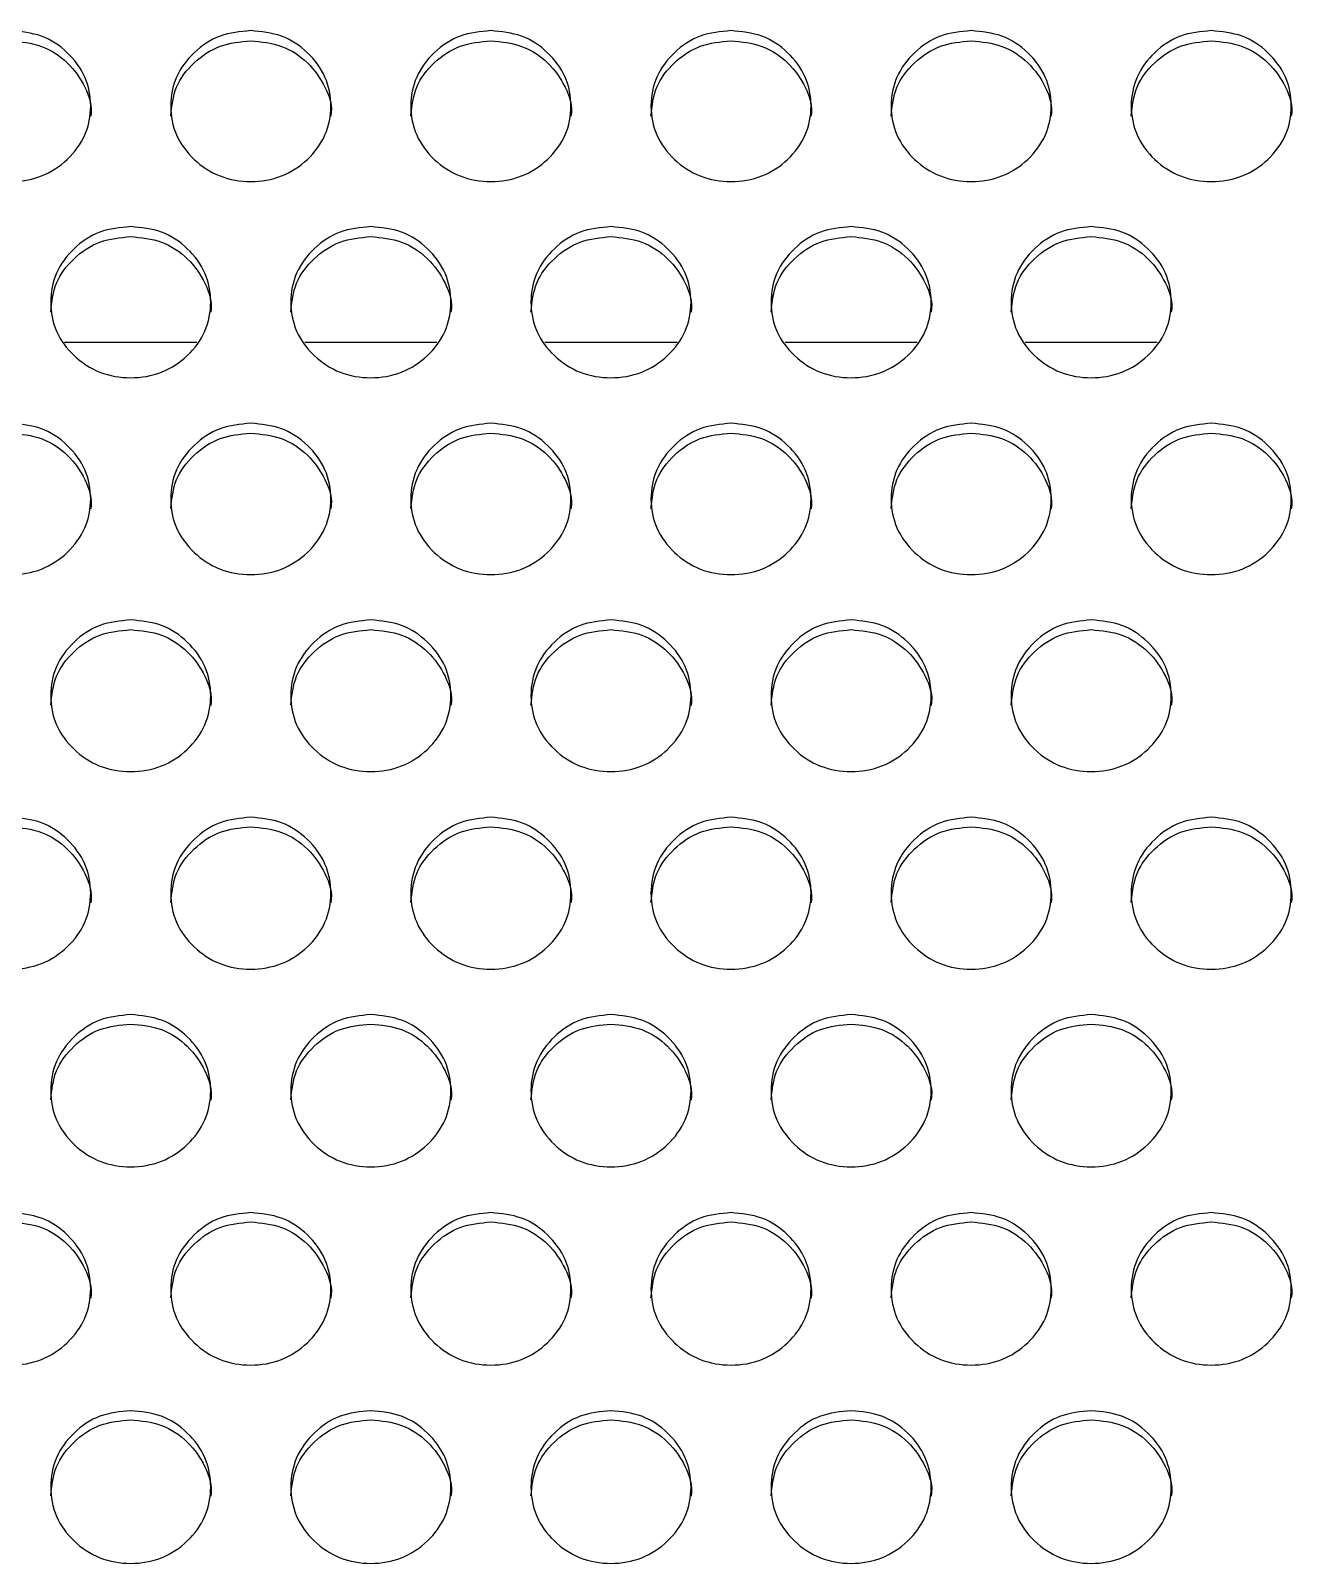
# Model space of a CAD drawing. Header units: millimetres. Extents: x 0.6 to 29.2, y 0.5 to 20.5.
# Drawn here: x 22.315 to 22.735, y 11.54 to 12.05 of the extents above; entities that cross this region are included whole.
import ezdxf

# ---------------------------------------------------------------- set-up
doc = ezdxf.new("R2010")
doc.units = ezdxf.units.MM

msp = doc.modelspace()

# ---------------------------------------------------------------- linework, layer by layer
for p, q in [((22.37003, 11.94654), (22.326, 11.94654)), ((22.45003, 11.94654), (22.406, 11.94654)), ((22.53003, 11.94654), (22.486, 11.94654)), ((22.61003, 11.94654), (22.566, 11.94654)), ((22.69003, 11.94654), (22.646, 11.94654))]:
    msp.add_line(p, q)
for points, knots in [([(22.30802, 12.05041), (22.31153, 12.05007), (22.31855, 12.04939), (22.32731, 12.04343), (22.33344, 12.03523), (22.3353, 12.0253), (22.33344, 12.01537), (22.32731, 12.00711), (22.31855, 12.00133), (22.30802, 11.99957), (22.29748, 12.00133), (22.28872, 12.00711), (22.28259, 12.01538), (22.28073, 12.02529), (22.28259, 12.03523), (22.28872, 12.04343), (22.29748, 12.04941), (22.30451, 12.05008), (22.30802, 12.05041)], [0, 0, 0, 0, 0.0625293, 0.1249903, 0.1874377, 0.2499965, 0.3124484, 0.3750028, 0.4374559, 0.5000092, 0.5624511, 0.6250155, 0.6874604, 0.7500199, 0.8124702, 0.875027, 0.9375641, 1, 1, 1, 1]), ([(22.30802, 12.04703), (22.31152, 12.04669), (22.31853, 12.04601), (22.3274, 12.04004), (22.33313, 12.0319), (22.33536, 12.02515), (22.33468, 12.02192), (22.33468, 12.02192)], [0, 0, 0, 0, 0.250097, 0.49987, 0.749516, 0.999558, 1, 1, 1, 1]), ([(22.38802, 12.05041), (22.39153, 12.05007), (22.39855, 12.04939), (22.40731, 12.04343), (22.41344, 12.03523), (22.4153, 12.0253), (22.41344, 12.01537), (22.40731, 12.00711), (22.39855, 12.00133), (22.38802, 11.99957), (22.37748, 12.00133), (22.36872, 12.00711), (22.36259, 12.01538), (22.36073, 12.02529), (22.36259, 12.03523), (22.36872, 12.04343), (22.37748, 12.04941), (22.38451, 12.05008), (22.38802, 12.05041)], [0, 0, 0, 0, 0.062527, 0.124988, 0.187435, 0.249995, 0.312447, 0.375002, 0.437453, 0.500007, 0.562451, 0.625015, 0.687459, 0.750019, 0.81247, 0.875027, 0.937562, 1, 1, 1, 1]), ([(22.36135, 12.02196), (22.36171, 12.02526), (22.36243, 12.03187), (22.36877, 12.04006), (22.37747, 12.04603), (22.3845, 12.0467), (22.38802, 12.04703)], [0, 0, 0, 0, 0.249419, 0.499738, 0.750036, 1, 1, 1, 1]), ([(22.38802, 12.04703), (22.39152, 12.04669), (22.39853, 12.04601), (22.4074, 12.04004), (22.41313, 12.0319), (22.41536, 12.02515), (22.41468, 12.02192), (22.41468, 12.02192)], [0, 0, 0, 0, 0.250089, 0.499864, 0.749512, 0.999558, 1, 1, 1, 1]), ([(22.46802, 12.05041), (22.47153, 12.05007), (22.47855, 12.04939), (22.48731, 12.04343), (22.49344, 12.03523), (22.4953, 12.0253), (22.49344, 12.01537), (22.48731, 12.00711), (22.47855, 12.00133), (22.46802, 11.99957), (22.45748, 12.00133), (22.44872, 12.00711), (22.44259, 12.01538), (22.44073, 12.02529), (22.44259, 12.03523), (22.44872, 12.04343), (22.45748, 12.04941), (22.46451, 12.05008), (22.46802, 12.05041)], [0, 0, 0, 0, 0.062529, 0.12499, 0.187438, 0.249997, 0.312448, 0.375004, 0.437457, 0.500008, 0.562452, 0.625017, 0.68746, 0.75002, 0.812471, 0.875029, 0.937564, 1, 1, 1, 1]), ([(22.44135, 12.02196), (22.44171, 12.02526), (22.44243, 12.03187), (22.44877, 12.04006), (22.45747, 12.04603), (22.4645, 12.0467), (22.46802, 12.04703)], [0, 0, 0, 0, 0.2494187, 0.4997441, 0.7500438, 1, 1, 1, 1]), ([(22.46802, 12.04703), (22.47152, 12.04669), (22.47853, 12.04601), (22.4874, 12.04004), (22.49313, 12.0319), (22.49536, 12.02515), (22.49468, 12.02192), (22.49468, 12.02192)], [0, 0, 0, 0, 0.250097, 0.49987, 0.749516, 0.999558, 1, 1, 1, 1]), ([(22.54802, 12.05041), (22.55153, 12.05007), (22.55855, 12.04939), (22.56731, 12.04343), (22.57344, 12.03523), (22.5753, 12.0253), (22.57344, 12.01537), (22.56731, 12.00711), (22.55855, 12.00133), (22.54802, 11.99957), (22.53748, 12.00133), (22.52872, 12.00711), (22.52259, 12.01538), (22.52073, 12.02529), (22.52259, 12.03523), (22.52872, 12.04343), (22.53748, 12.04941), (22.54451, 12.05008), (22.54802, 12.05041)], [0, 0, 0, 0, 0.062527, 0.12499, 0.187436, 0.249995, 0.312447, 0.375003, 0.437454, 0.500008, 0.562452, 0.625014, 0.687459, 0.750019, 0.81247, 0.875027, 0.937564, 1, 1, 1, 1]), ([(22.52135, 12.02196), (22.52171, 12.02526), (22.52243, 12.03187), (22.52877, 12.04006), (22.53747, 12.04603), (22.5445, 12.0467), (22.54802, 12.04703)], [0, 0, 0, 0, 0.2494181, 0.4997375, 0.7500444, 1, 1, 1, 1]), ([(22.54802, 12.04703), (22.55152, 12.04669), (22.55853, 12.04601), (22.5674, 12.04004), (22.57313, 12.0319), (22.57536, 12.02515), (22.57468, 12.02192), (22.57468, 12.02192)], [0, 0, 0, 0, 0.250088, 0.499871, 0.749513, 0.999558, 1, 1, 1, 1]), ([(22.62802, 12.05041), (22.63153, 12.05007), (22.63855, 12.04939), (22.64731, 12.04343), (22.65344, 12.03523), (22.6553, 12.0253), (22.65344, 12.01537), (22.64731, 12.00711), (22.63855, 12.00133), (22.62802, 11.99957), (22.61748, 12.00133), (22.60872, 12.00711), (22.60259, 12.01538), (22.60073, 12.02529), (22.60259, 12.03523), (22.60872, 12.04343), (22.61748, 12.04941), (22.62451, 12.05008), (22.62802, 12.05041)], [0, 0, 0, 0, 0.062527, 0.124988, 0.187436, 0.249995, 0.312446, 0.375002, 0.437455, 0.500006, 0.562451, 0.625015, 0.687459, 0.750019, 0.81247, 0.875026, 0.937562, 1, 1, 1, 1]), ([(22.60135, 12.02196), (22.60171, 12.02526), (22.60243, 12.03187), (22.60877, 12.04006), (22.61747, 12.04603), (22.6245, 12.0467), (22.62802, 12.04703)], [0, 0, 0, 0, 0.249419, 0.499738, 0.750036, 1, 1, 1, 1]), ([(22.62802, 12.04703), (22.63152, 12.04669), (22.63853, 12.04601), (22.64739, 12.04005), (22.65316, 12.0319), (22.65528, 12.02516), (22.65468, 12.02192), (22.65468, 12.02192)], [0, 0, 0, 0, 0.25009, 0.499866, 0.749515, 0.999559, 1, 1, 1, 1]), ([(22.70802, 12.05041), (22.71153, 12.05007), (22.71855, 12.04939), (22.72731, 12.04343), (22.73344, 12.03523), (22.7353, 12.0253), (22.73344, 12.01537), (22.72731, 12.00711), (22.71855, 12.00133), (22.70802, 11.99957), (22.69748, 12.00133), (22.68872, 12.00711), (22.68259, 12.01538), (22.68073, 12.02529), (22.68259, 12.03523), (22.68872, 12.04343), (22.69748, 12.04941), (22.70451, 12.05008), (22.70802, 12.05041)], [0, 0, 0, 0, 0.0625293, 0.1249903, 0.1874377, 0.2499965, 0.3124484, 0.3750028, 0.4374559, 0.5000092, 0.5624511, 0.6250155, 0.6874604, 0.7500199, 0.8124702, 0.875027, 0.9375641, 1, 1, 1, 1]), ([(22.68135, 12.02196), (22.68171, 12.02526), (22.68243, 12.03187), (22.68877, 12.04006), (22.69747, 12.04603), (22.7045, 12.0467), (22.70802, 12.04703)], [0, 0, 0, 0, 0.2494181, 0.4997375, 0.7500444, 1, 1, 1, 1]), ([(22.70802, 12.04703), (22.71152, 12.04669), (22.71853, 12.04601), (22.7274, 12.04004), (22.73313, 12.0319), (22.73536, 12.02515), (22.73468, 12.02192), (22.73468, 12.02192)], [0, 0, 0, 0, 0.250097, 0.49987, 0.749516, 0.999558, 1, 1, 1, 1]), ([(22.34802, 11.98512), (22.35153, 11.98478), (22.35855, 11.98409), (22.36731, 11.97812), (22.37344, 11.96991), (22.3753, 11.95996), (22.37344, 11.95002), (22.36731, 11.94174), (22.35855, 11.93595), (22.34802, 11.93419), (22.33748, 11.93595), (22.32872, 11.94174), (22.32259, 11.95002), (22.32073, 11.95995), (22.32259, 11.96991), (22.32872, 11.97812), (22.33748, 11.98411), (22.34451, 11.98478), (22.34802, 11.98512)], [0, 0, 0, 0, 0.062529, 0.124991, 0.187438, 0.249997, 0.312449, 0.375005, 0.437458, 0.500009, 0.562453, 0.625018, 0.687462, 0.750021, 0.812472, 0.875029, 0.937564, 1, 1, 1, 1]), ([(22.32135, 11.95667), (22.32171, 11.95997), (22.32243, 11.96659), (22.32877, 11.9748), (22.33747, 11.98078), (22.3445, 11.98145), (22.34802, 11.98179)], [0, 0, 0, 0, 0.249424, 0.499744, 0.750043, 1, 1, 1, 1]), ([(22.34802, 11.98179), (22.35152, 11.98145), (22.35853, 11.98077), (22.36739, 11.97479), (22.37317, 11.96662), (22.37528, 11.95987), (22.37468, 11.95663), (22.37468, 11.95662)], [0, 0, 0, 0, 0.250097, 0.499872, 0.749516, 0.999555, 1, 1, 1, 1]), ([(22.42802, 11.98512), (22.43153, 11.98478), (22.43855, 11.98409), (22.44731, 11.97812), (22.45344, 11.96991), (22.4553, 11.95996), (22.45344, 11.95002), (22.44731, 11.94174), (22.43855, 11.93595), (22.42802, 11.93419), (22.41748, 11.93595), (22.40872, 11.94174), (22.40259, 11.95002), (22.40073, 11.95995), (22.40259, 11.96991), (22.40872, 11.97812), (22.41748, 11.98411), (22.42451, 11.98478), (22.42802, 11.98512)], [0, 0, 0, 0, 0.062529, 0.124991, 0.187437, 0.249996, 0.312448, 0.375003, 0.437456, 0.500009, 0.562453, 0.625015, 0.68746, 0.75002, 0.81247, 0.875027, 0.937564, 1, 1, 1, 1]), ([(22.40135, 11.95667), (22.40171, 11.95997), (22.40243, 11.96659), (22.40877, 11.9748), (22.41747, 11.98078), (22.4245, 11.98145), (22.42802, 11.98179)], [0, 0, 0, 0, 0.2494211, 0.4997393, 0.7500446, 1, 1, 1, 1]), ([(22.42802, 11.98179), (22.43152, 11.98145), (22.43853, 11.98077), (22.44739, 11.97479), (22.45313, 11.96663), (22.45535, 11.95986), (22.45468, 11.95663), (22.45468, 11.95662)], [0, 0, 0, 0, 0.250096, 0.499871, 0.749514, 0.999553, 1, 1, 1, 1]), ([(22.50802, 11.98512), (22.51153, 11.98478), (22.51855, 11.98409), (22.52731, 11.97812), (22.53344, 11.96991), (22.5353, 11.95996), (22.53344, 11.95002), (22.52731, 11.94174), (22.51855, 11.93595), (22.50802, 11.93419), (22.49748, 11.93595), (22.48872, 11.94174), (22.48259, 11.95002), (22.48073, 11.95995), (22.48259, 11.96991), (22.48872, 11.97812), (22.49748, 11.98411), (22.50451, 11.98478), (22.50802, 11.98512)], [0, 0, 0, 0, 0.062527, 0.124989, 0.187435, 0.249995, 0.312447, 0.375002, 0.437456, 0.500007, 0.562451, 0.625015, 0.687459, 0.750019, 0.812469, 0.875026, 0.937561, 1, 1, 1, 1]), ([(22.48135, 11.95667), (22.48171, 11.95997), (22.48243, 11.96659), (22.48877, 11.9748), (22.49747, 11.98078), (22.5045, 11.98145), (22.50802, 11.98179)], [0, 0, 0, 0, 0.249422, 0.499739, 0.750036, 1, 1, 1, 1]), ([(22.50802, 11.98179), (22.51152, 11.98145), (22.51853, 11.98077), (22.52739, 11.97479), (22.53316, 11.96662), (22.53528, 11.95987), (22.53468, 11.95663), (22.53468, 11.95662)], [0, 0, 0, 0, 0.25009, 0.499867, 0.749513, 0.999555, 1, 1, 1, 1]), ([(22.58802, 11.98512), (22.59153, 11.98478), (22.59855, 11.98409), (22.60731, 11.97812), (22.61344, 11.96991), (22.6153, 11.95996), (22.61344, 11.95002), (22.60731, 11.94174), (22.59855, 11.93595), (22.58802, 11.93419), (22.57748, 11.93595), (22.56872, 11.94174), (22.56259, 11.95002), (22.56073, 11.95995), (22.56259, 11.96991), (22.56872, 11.97812), (22.57748, 11.98411), (22.58451, 11.98478), (22.58802, 11.98512)], [0, 0, 0, 0, 0.062529, 0.124991, 0.187438, 0.249997, 0.312449, 0.375003, 0.437457, 0.500007, 0.562452, 0.625016, 0.687461, 0.75002, 0.81247, 0.875027, 0.937564, 1, 1, 1, 1]), ([(22.56135, 11.95667), (22.56171, 11.95997), (22.56243, 11.96659), (22.56877, 11.9748), (22.57747, 11.98078), (22.5845, 11.98145), (22.58802, 11.98179)], [0, 0, 0, 0, 0.2494211, 0.4997393, 0.7500446, 1, 1, 1, 1]), ([(22.58802, 11.98179), (22.59152, 11.98145), (22.59853, 11.98077), (22.60739, 11.97479), (22.61313, 11.96663), (22.61535, 11.95986), (22.61468, 11.95663), (22.61468, 11.95662)], [0, 0, 0, 0, 0.250096, 0.499871, 0.749514, 0.999553, 1, 1, 1, 1]), ([(22.66802, 11.98512), (22.67153, 11.98478), (22.67855, 11.98409), (22.68731, 11.97812), (22.69344, 11.96991), (22.6953, 11.95996), (22.69344, 11.95002), (22.68731, 11.94174), (22.67855, 11.93595), (22.66802, 11.93419), (22.65748, 11.93595), (22.64872, 11.94174), (22.64259, 11.95002), (22.64073, 11.95995), (22.64259, 11.96991), (22.64872, 11.97812), (22.65748, 11.98411), (22.66451, 11.98478), (22.66802, 11.98512)], [0, 0, 0, 0, 0.062527, 0.124988, 0.187435, 0.249995, 0.312447, 0.375003, 0.437454, 0.500007, 0.562452, 0.625016, 0.68746, 0.750019, 0.812469, 0.875027, 0.937562, 1, 1, 1, 1]), ([(22.64135, 11.95667), (22.64171, 11.95997), (22.64243, 11.96659), (22.64877, 11.9748), (22.65747, 11.98078), (22.6645, 11.98145), (22.66802, 11.98179)], [0, 0, 0, 0, 0.249422, 0.499739, 0.750036, 1, 1, 1, 1]), ([(22.66802, 11.98179), (22.67152, 11.98145), (22.67853, 11.98077), (22.68739, 11.97479), (22.69313, 11.96663), (22.69535, 11.95986), (22.69468, 11.95663), (22.69468, 11.95662)], [0, 0, 0, 0, 0.250089, 0.499865, 0.749511, 0.999553, 1, 1, 1, 1]), ([(22.30802, 11.91961), (22.31153, 11.91927), (22.31855, 11.91858), (22.32731, 11.9126), (22.33344, 11.90437), (22.3353, 11.8944), (22.33344, 11.88444), (22.32731, 11.87615), (22.31855, 11.87035), (22.30802, 11.86858), (22.29748, 11.87035), (22.28872, 11.87615), (22.28259, 11.88444), (22.28073, 11.8944), (22.28259, 11.90437), (22.28872, 11.9126), (22.29748, 11.9186), (22.30451, 11.91927), (22.30802, 11.91961)], [0, 0, 0, 0, 0.062529, 0.124991, 0.187437, 0.249996, 0.312448, 0.375003, 0.437456, 0.500009, 0.562451, 0.625015, 0.687461, 0.75002, 0.812469, 0.875027, 0.937564, 1, 1, 1, 1]), ([(22.38802, 11.91961), (22.39153, 11.91927), (22.39855, 11.91858), (22.40731, 11.9126), (22.41344, 11.90437), (22.4153, 11.8944), (22.41344, 11.88444), (22.40731, 11.87615), (22.39855, 11.87035), (22.38802, 11.86858), (22.37748, 11.87035), (22.36872, 11.87615), (22.36259, 11.88444), (22.36073, 11.8944), (22.36259, 11.90437), (22.36872, 11.9126), (22.37748, 11.9186), (22.38451, 11.91927), (22.38802, 11.91961)], [0, 0, 0, 0, 0.062527, 0.124989, 0.187435, 0.249994, 0.312446, 0.375003, 0.437454, 0.500007, 0.562451, 0.625015, 0.68746, 0.750019, 0.812469, 0.875027, 0.937562, 1, 1, 1, 1]), ([(22.46802, 11.91961), (22.47153, 11.91927), (22.47855, 11.91858), (22.48731, 11.9126), (22.49344, 11.90437), (22.4953, 11.8944), (22.49344, 11.88444), (22.48731, 11.87615), (22.47855, 11.87035), (22.46802, 11.86858), (22.45748, 11.87035), (22.44872, 11.87615), (22.44259, 11.88444), (22.44073, 11.8944), (22.44259, 11.90437), (22.44872, 11.9126), (22.45748, 11.9186), (22.46451, 11.91927), (22.46802, 11.91961)], [0, 0, 0, 0, 0.062529, 0.124991, 0.187438, 0.249996, 0.312448, 0.375004, 0.437457, 0.500008, 0.562452, 0.625016, 0.687461, 0.75002, 0.81247, 0.875029, 0.937564, 1, 1, 1, 1]), ([(22.54802, 11.91961), (22.55153, 11.91927), (22.55855, 11.91858), (22.56731, 11.9126), (22.57344, 11.90437), (22.5753, 11.8944), (22.57344, 11.88444), (22.56731, 11.87615), (22.55855, 11.87035), (22.54802, 11.86858), (22.53748, 11.87035), (22.52872, 11.87615), (22.52259, 11.88444), (22.52073, 11.8944), (22.52259, 11.90437), (22.52872, 11.9126), (22.53748, 11.9186), (22.54451, 11.91927), (22.54802, 11.91961)], [0, 0, 0, 0, 0.062527, 0.124991, 0.187436, 0.249995, 0.312447, 0.375003, 0.437454, 0.500008, 0.562452, 0.625014, 0.68746, 0.750019, 0.812469, 0.875027, 0.937564, 1, 1, 1, 1]), ([(22.62802, 11.91961), (22.63153, 11.91927), (22.63855, 11.91858), (22.64731, 11.9126), (22.65344, 11.90437), (22.6553, 11.8944), (22.65344, 11.88444), (22.64731, 11.87615), (22.63855, 11.87035), (22.62802, 11.86858), (22.61748, 11.87035), (22.60872, 11.87615), (22.60259, 11.88444), (22.60073, 11.8944), (22.60259, 11.90437), (22.60872, 11.9126), (22.61748, 11.9186), (22.62451, 11.91927), (22.62802, 11.91961)], [0, 0, 0, 0, 0.062527, 0.124989, 0.187435, 0.249994, 0.312445, 0.375002, 0.437455, 0.500006, 0.56245, 0.625014, 0.687459, 0.750019, 0.812469, 0.875026, 0.937562, 1, 1, 1, 1]), ([(22.70802, 11.91961), (22.71153, 11.91927), (22.71855, 11.91858), (22.72731, 11.9126), (22.73344, 11.90437), (22.7353, 11.8944), (22.73344, 11.88444), (22.72731, 11.87615), (22.71855, 11.87035), (22.70802, 11.86858), (22.69748, 11.87035), (22.68872, 11.87615), (22.68259, 11.88444), (22.68073, 11.8944), (22.68259, 11.90437), (22.68872, 11.9126), (22.69748, 11.9186), (22.70451, 11.91927), (22.70802, 11.91961)], [0, 0, 0, 0, 0.062529, 0.124991, 0.187437, 0.249996, 0.312448, 0.375003, 0.437456, 0.500009, 0.562451, 0.625015, 0.687461, 0.75002, 0.812469, 0.875027, 0.937564, 1, 1, 1, 1]), ([(22.30802, 11.91633), (22.31152, 11.91599), (22.31853, 11.9153), (22.3274, 11.90931), (22.33313, 11.90115), (22.33536, 11.89435), (22.33468, 11.89112), (22.33468, 11.89112)], [0, 0, 0, 0, 0.250098, 0.499869, 0.749515, 0.999558, 1, 1, 1, 1]), ([(22.36135, 11.89116), (22.36171, 11.89447), (22.36243, 11.90111), (22.36877, 11.90932), (22.37747, 11.91532), (22.3845, 11.91599), (22.38802, 11.91633)], [0, 0, 0, 0, 0.249419, 0.499737, 0.750036, 1, 1, 1, 1]), ([(22.38802, 11.91633), (22.39152, 11.91599), (22.39853, 11.9153), (22.4074, 11.90931), (22.41313, 11.90115), (22.41536, 11.89435), (22.41468, 11.89112), (22.41468, 11.89112)], [0, 0, 0, 0, 0.25009, 0.499863, 0.749511, 0.999558, 1, 1, 1, 1]), ([(22.44135, 11.89116), (22.44171, 11.89447), (22.44243, 11.90111), (22.44877, 11.90932), (22.45747, 11.91532), (22.4645, 11.91599), (22.46802, 11.91633)], [0, 0, 0, 0, 0.249418, 0.499744, 0.750044, 1, 1, 1, 1]), ([(22.46802, 11.91633), (22.47152, 11.91599), (22.47853, 11.9153), (22.4874, 11.90931), (22.49313, 11.90115), (22.49536, 11.89435), (22.49468, 11.89112), (22.49468, 11.89112)], [0, 0, 0, 0, 0.250098, 0.499869, 0.749515, 0.999558, 1, 1, 1, 1]), ([(22.52135, 11.89116), (22.52171, 11.89447), (22.52243, 11.90111), (22.52877, 11.90932), (22.53747, 11.91532), (22.5445, 11.91599), (22.54802, 11.91633)], [0, 0, 0, 0, 0.249418, 0.499737, 0.750044, 1, 1, 1, 1]), ([(22.54802, 11.91633), (22.55152, 11.91599), (22.55853, 11.9153), (22.5674, 11.90931), (22.57313, 11.90115), (22.57536, 11.89435), (22.57468, 11.89112), (22.57468, 11.89112)], [0, 0, 0, 0, 0.25009, 0.49987, 0.749512, 0.999558, 1, 1, 1, 1]), ([(22.60135, 11.89116), (22.60171, 11.89447), (22.60243, 11.90111), (22.60877, 11.90932), (22.61747, 11.91532), (22.6245, 11.91599), (22.62802, 11.91633)], [0, 0, 0, 0, 0.249419, 0.499737, 0.750036, 1, 1, 1, 1]), ([(22.62802, 11.91633), (22.63152, 11.91599), (22.63853, 11.9153), (22.64739, 11.90931), (22.65316, 11.90114), (22.65528, 11.89436), (22.65468, 11.89112), (22.65468, 11.89112)], [0, 0, 0, 0, 0.250091, 0.499865, 0.749514, 0.999559, 1, 1, 1, 1]), ([(22.68135, 11.89116), (22.68171, 11.89447), (22.68243, 11.90111), (22.68877, 11.90932), (22.69747, 11.91532), (22.7045, 11.91599), (22.70802, 11.91633)], [0, 0, 0, 0, 0.249418, 0.499737, 0.750044, 1, 1, 1, 1]), ([(22.70802, 11.91633), (22.71152, 11.91599), (22.71853, 11.9153), (22.7274, 11.90931), (22.73313, 11.90115), (22.73536, 11.89435), (22.73468, 11.89112), (22.73468, 11.89112)], [0, 0, 0, 0, 0.250098, 0.499869, 0.749515, 0.999558, 1, 1, 1, 1]), ([(22.34802, 11.85408), (22.35153, 11.85373), (22.35855, 11.85305), (22.36731, 11.84705), (22.37344, 11.83881), (22.3753, 11.82882), (22.37344, 11.81885), (22.36731, 11.81054), (22.35855, 11.80473), (22.34802, 11.80296), (22.33748, 11.80473), (22.32872, 11.81054), (22.32259, 11.81885), (22.32073, 11.82882), (22.32259, 11.83881), (22.32872, 11.84705), (22.33748, 11.85307), (22.34451, 11.85374), (22.34802, 11.85408)], [0, 0, 0, 0, 0.062529, 0.124991, 0.187438, 0.249997, 0.312449, 0.375005, 0.437458, 0.500009, 0.562453, 0.625017, 0.687461, 0.750021, 0.812471, 0.875029, 0.937564, 1, 1, 1, 1]), ([(22.42802, 11.85408), (22.43153, 11.85373), (22.43855, 11.85305), (22.44731, 11.84705), (22.45344, 11.83881), (22.4553, 11.82882), (22.45344, 11.81885), (22.44731, 11.81054), (22.43855, 11.80473), (22.42802, 11.80296), (22.41748, 11.80473), (22.40872, 11.81054), (22.40259, 11.81885), (22.40073, 11.82882), (22.40259, 11.83881), (22.40872, 11.84705), (22.41748, 11.85307), (22.42451, 11.85374), (22.42802, 11.85408)], [0, 0, 0, 0, 0.062529, 0.124991, 0.187437, 0.249996, 0.312448, 0.375003, 0.437456, 0.500009, 0.562453, 0.625015, 0.68746, 0.75002, 0.81247, 0.875027, 0.937564, 1, 1, 1, 1]), ([(22.50802, 11.85408), (22.51153, 11.85373), (22.51855, 11.85305), (22.52731, 11.84705), (22.53344, 11.83881), (22.5353, 11.82882), (22.53344, 11.81885), (22.52731, 11.81054), (22.51855, 11.80473), (22.50802, 11.80296), (22.49748, 11.80473), (22.48872, 11.81054), (22.48259, 11.81885), (22.48073, 11.82882), (22.48259, 11.83881), (22.48872, 11.84705), (22.49748, 11.85307), (22.50451, 11.85374), (22.50802, 11.85408)], [0, 0, 0, 0, 0.0625271, 0.1249889, 0.1874353, 0.2499943, 0.3124464, 0.3750022, 0.4374554, 0.5000063, 0.5624503, 0.6250148, 0.6874589, 0.7500186, 0.8124689, 0.8750263, 0.9375615, 1, 1, 1, 1]), ([(22.58802, 11.85408), (22.59153, 11.85373), (22.59855, 11.85305), (22.60731, 11.84705), (22.61344, 11.83881), (22.6153, 11.82882), (22.61344, 11.81885), (22.60731, 11.81054), (22.59855, 11.80473), (22.58802, 11.80296), (22.57748, 11.80473), (22.56872, 11.81054), (22.56259, 11.81885), (22.56073, 11.82882), (22.56259, 11.83881), (22.56872, 11.84705), (22.57748, 11.85307), (22.58451, 11.85374), (22.58802, 11.85408)], [0, 0, 0, 0, 0.062529, 0.124991, 0.187437, 0.249996, 0.312449, 0.375003, 0.437456, 0.500007, 0.562451, 0.625015, 0.687461, 0.75002, 0.81247, 0.875027, 0.937564, 1, 1, 1, 1]), ([(22.66802, 11.85408), (22.67153, 11.85373), (22.67855, 11.85305), (22.68731, 11.84705), (22.69344, 11.83881), (22.6953, 11.82882), (22.69344, 11.81885), (22.68731, 11.81054), (22.67855, 11.80473), (22.66802, 11.80296), (22.65748, 11.80473), (22.64872, 11.81054), (22.64259, 11.81885), (22.64073, 11.82882), (22.64259, 11.83881), (22.64872, 11.84705), (22.65748, 11.85307), (22.66451, 11.85374), (22.66802, 11.85408)], [0, 0, 0, 0, 0.062527, 0.1249887, 0.1874351, 0.2499944, 0.3124469, 0.3750026, 0.4374538, 0.5000069, 0.5624509, 0.6250153, 0.6874593, 0.7500189, 0.8124692, 0.8750264, 0.9375616, 1, 1, 1, 1]), ([(22.32135, 11.82563), (22.32171, 11.82895), (22.32243, 11.8356), (22.32877, 11.84383), (22.33747, 11.84984), (22.3445, 11.85051), (22.34802, 11.85084)], [0, 0, 0, 0, 0.249419, 0.499743, 0.750043, 1, 1, 1, 1]), ([(22.34802, 11.85084), (22.35152, 11.8505), (22.35853, 11.84982), (22.36739, 11.84382), (22.37316, 11.83562), (22.37528, 11.82885), (22.37468, 11.82559), (22.37468, 11.82559)], [0, 0, 0, 0, 0.250097, 0.499871, 0.749518, 0.999556, 1, 1, 1, 1]), ([(22.40135, 11.82563), (22.40171, 11.82895), (22.40243, 11.8356), (22.40877, 11.84383), (22.41747, 11.84984), (22.4245, 11.85051), (22.42802, 11.85084)], [0, 0, 0, 0, 0.249416, 0.499738, 0.750045, 1, 1, 1, 1]), ([(22.42802, 11.85084), (22.43152, 11.8505), (22.43853, 11.84982), (22.44739, 11.84382), (22.45313, 11.83563), (22.45535, 11.82884), (22.45468, 11.82559), (22.45468, 11.82559)], [0, 0, 0, 0, 0.250097, 0.49987, 0.749517, 0.999555, 1, 1, 1, 1]), ([(22.48135, 11.82563), (22.48171, 11.82895), (22.48243, 11.8356), (22.48877, 11.84383), (22.49747, 11.84984), (22.5045, 11.85051), (22.50802, 11.85084)], [0, 0, 0, 0, 0.249417, 0.499739, 0.750036, 1, 1, 1, 1]), ([(22.50802, 11.85084), (22.51152, 11.8505), (22.51853, 11.84982), (22.52739, 11.84382), (22.53316, 11.83562), (22.53528, 11.82885), (22.53468, 11.82559), (22.53468, 11.82559)], [0, 0, 0, 0, 0.25009, 0.499866, 0.749516, 0.999556, 1, 1, 1, 1]), ([(22.56135, 11.82563), (22.56171, 11.82895), (22.56243, 11.8356), (22.56877, 11.84383), (22.57747, 11.84984), (22.5845, 11.85051), (22.58802, 11.85084)], [0, 0, 0, 0, 0.249416, 0.499738, 0.750045, 1, 1, 1, 1]), ([(22.58802, 11.85084), (22.59152, 11.8505), (22.59853, 11.84982), (22.60739, 11.84382), (22.61313, 11.83563), (22.61535, 11.82884), (22.61468, 11.82559), (22.61468, 11.82559)], [0, 0, 0, 0, 0.250097, 0.49987, 0.749517, 0.999555, 1, 1, 1, 1]), ([(22.64135, 11.82563), (22.64171, 11.82895), (22.64243, 11.8356), (22.64877, 11.84383), (22.65747, 11.84984), (22.6645, 11.85051), (22.66802, 11.85084)], [0, 0, 0, 0, 0.249417, 0.499739, 0.750036, 1, 1, 1, 1]), ([(22.66802, 11.85084), (22.67152, 11.8505), (22.67853, 11.84982), (22.68739, 11.84382), (22.69313, 11.83563), (22.69535, 11.82884), (22.69468, 11.82559), (22.69468, 11.82559)], [0, 0, 0, 0, 0.250089, 0.499865, 0.749513, 0.999555, 1, 1, 1, 1]), ([(22.30802, 11.78833), (22.31153, 11.78799), (22.31855, 11.7873), (22.32731, 11.78129), (22.33344, 11.77303), (22.3353, 11.76303), (22.33344, 11.75304), (22.32731, 11.74472), (22.31855, 11.7389), (22.30802, 11.73713), (22.29748, 11.73889), (22.28872, 11.74472), (22.28259, 11.75304), (22.28073, 11.76303), (22.28259, 11.77304), (22.28872, 11.7813), (22.29748, 11.78732), (22.30451, 11.78799), (22.30802, 11.78833)], [0, 0, 0, 0, 0.062529, 0.124991, 0.187438, 0.249996, 0.312448, 0.375002, 0.437456, 0.500009, 0.562451, 0.625015, 0.68746, 0.75002, 0.81247, 0.875027, 0.937564, 1, 1, 1, 1]), ([(22.38802, 11.78833), (22.39153, 11.78799), (22.39855, 11.7873), (22.40731, 11.78129), (22.41344, 11.77303), (22.4153, 11.76303), (22.41344, 11.75304), (22.40731, 11.74472), (22.39855, 11.7389), (22.38802, 11.73713), (22.37748, 11.73889), (22.36872, 11.74472), (22.36259, 11.75304), (22.36073, 11.76303), (22.36259, 11.77304), (22.36872, 11.7813), (22.37748, 11.78732), (22.38451, 11.78799), (22.38802, 11.78833)], [0, 0, 0, 0, 0.062527, 0.124989, 0.187436, 0.249994, 0.312446, 0.375002, 0.437453, 0.500007, 0.562451, 0.625015, 0.687459, 0.750019, 0.81247, 0.875027, 0.937562, 1, 1, 1, 1]), ([(22.46802, 11.78833), (22.47153, 11.78799), (22.47855, 11.7873), (22.48731, 11.78129), (22.49344, 11.77303), (22.4953, 11.76303), (22.49344, 11.75304), (22.48731, 11.74472), (22.47855, 11.7389), (22.46802, 11.73713), (22.45748, 11.73889), (22.44872, 11.74472), (22.44259, 11.75304), (22.44073, 11.76303), (22.44259, 11.77304), (22.44872, 11.7813), (22.45748, 11.78732), (22.46451, 11.78799), (22.46802, 11.78833)], [0, 0, 0, 0, 0.062529, 0.124991, 0.187438, 0.249996, 0.312447, 0.375003, 0.437457, 0.500008, 0.562452, 0.625017, 0.68746, 0.75002, 0.812471, 0.875029, 0.937564, 1, 1, 1, 1]), ([(22.54802, 11.78833), (22.55153, 11.78799), (22.55855, 11.7873), (22.56731, 11.78129), (22.57344, 11.77303), (22.5753, 11.76303), (22.57344, 11.75304), (22.56731, 11.74472), (22.55855, 11.7389), (22.54802, 11.73713), (22.53748, 11.73889), (22.52872, 11.74472), (22.52259, 11.75304), (22.52073, 11.76303), (22.52259, 11.77304), (22.52872, 11.7813), (22.53748, 11.78732), (22.54451, 11.78799), (22.54802, 11.78833)], [0, 0, 0, 0, 0.062527, 0.124991, 0.187436, 0.249995, 0.312446, 0.375003, 0.437454, 0.500007, 0.562452, 0.625014, 0.687459, 0.750019, 0.81247, 0.875027, 0.937564, 1, 1, 1, 1]), ([(22.62802, 11.78833), (22.63153, 11.78799), (22.63855, 11.7873), (22.64731, 11.78129), (22.65344, 11.77303), (22.6553, 11.76303), (22.65344, 11.75304), (22.64731, 11.74472), (22.63855, 11.7389), (22.62802, 11.73713), (22.61748, 11.73889), (22.60872, 11.74472), (22.60259, 11.75304), (22.60073, 11.76303), (22.60259, 11.77304), (22.60872, 11.7813), (22.61748, 11.78732), (22.62451, 11.78799), (22.62802, 11.78833)], [0, 0, 0, 0, 0.062527, 0.124989, 0.187436, 0.249994, 0.312445, 0.375001, 0.437455, 0.500006, 0.56245, 0.625015, 0.687458, 0.750019, 0.812469, 0.875027, 0.937562, 1, 1, 1, 1]), ([(22.70802, 11.78833), (22.71153, 11.78799), (22.71855, 11.7873), (22.72731, 11.78129), (22.73344, 11.77303), (22.7353, 11.76303), (22.73344, 11.75304), (22.72731, 11.74472), (22.71855, 11.7389), (22.70802, 11.73713), (22.69748, 11.73889), (22.68872, 11.74472), (22.68259, 11.75304), (22.68073, 11.76303), (22.68259, 11.77304), (22.68872, 11.7813), (22.69748, 11.78732), (22.70451, 11.78799), (22.70802, 11.78833)], [0, 0, 0, 0, 0.062529, 0.124991, 0.187438, 0.249996, 0.312448, 0.375002, 0.437456, 0.500009, 0.562451, 0.625015, 0.68746, 0.75002, 0.81247, 0.875027, 0.937564, 1, 1, 1, 1]), ([(22.30802, 11.78515), (22.31152, 11.7848), (22.31853, 11.78412), (22.32739, 11.77811), (22.33313, 11.76991), (22.33535, 11.76309), (22.33468, 11.75985), (22.33468, 11.75985)], [0, 0, 0, 0, 0.2500962, 0.4998704, 0.7495147, 0.9995547, 1, 1, 1, 1]), ([(22.36135, 11.75989), (22.36171, 11.76321), (22.36243, 11.76987), (22.36877, 11.77812), (22.37747, 11.78414), (22.3845, 11.78481), (22.38802, 11.78515)], [0, 0, 0, 0, 0.249419, 0.499739, 0.750037, 1, 1, 1, 1]), ([(22.38802, 11.78515), (22.39152, 11.7848), (22.39853, 11.78412), (22.40739, 11.77811), (22.41313, 11.76991), (22.41535, 11.76309), (22.41468, 11.75985), (22.41468, 11.75985)], [0, 0, 0, 0, 0.250089, 0.499865, 0.749511, 0.999555, 1, 1, 1, 1]), ([(22.44135, 11.75989), (22.44171, 11.76321), (22.44243, 11.76987), (22.44877, 11.77812), (22.45747, 11.78414), (22.4645, 11.78481), (22.46802, 11.78515)], [0, 0, 0, 0, 0.249418, 0.499746, 0.750044, 1, 1, 1, 1]), ([(22.46802, 11.78515), (22.47152, 11.7848), (22.47853, 11.78412), (22.48739, 11.77811), (22.49313, 11.76991), (22.49535, 11.76309), (22.49468, 11.75985), (22.49468, 11.75985)], [0, 0, 0, 0, 0.2500962, 0.4998704, 0.7495147, 0.9995547, 1, 1, 1, 1]), ([(22.52135, 11.75989), (22.52171, 11.76321), (22.52243, 11.76987), (22.52877, 11.77812), (22.53747, 11.78414), (22.5445, 11.78481), (22.54802, 11.78515)], [0, 0, 0, 0, 0.249418, 0.499739, 0.750045, 1, 1, 1, 1]), ([(22.54802, 11.78515), (22.55152, 11.7848), (22.55853, 11.78412), (22.56739, 11.77811), (22.57313, 11.76991), (22.57535, 11.76309), (22.57468, 11.75985), (22.57468, 11.75985)], [0, 0, 0, 0, 0.250088, 0.499871, 0.749512, 0.999555, 1, 1, 1, 1]), ([(22.60135, 11.75989), (22.60171, 11.76321), (22.60243, 11.76987), (22.60877, 11.77812), (22.61747, 11.78414), (22.6245, 11.78481), (22.62802, 11.78515)], [0, 0, 0, 0, 0.249419, 0.499739, 0.750037, 1, 1, 1, 1]), ([(22.62802, 11.78515), (22.63152, 11.7848), (22.63853, 11.78412), (22.64739, 11.77811), (22.65316, 11.7699), (22.65528, 11.76311), (22.65468, 11.75985), (22.65468, 11.75985)], [0, 0, 0, 0, 0.25009, 0.499867, 0.749514, 0.999556, 1, 1, 1, 1]), ([(22.68135, 11.75989), (22.68171, 11.76321), (22.68243, 11.76987), (22.68877, 11.77812), (22.69747, 11.78414), (22.7045, 11.78481), (22.70802, 11.78515)], [0, 0, 0, 0, 0.249418, 0.499739, 0.750045, 1, 1, 1, 1]), ([(22.70802, 11.78515), (22.71152, 11.7848), (22.71853, 11.78412), (22.72739, 11.77811), (22.73313, 11.76991), (22.73535, 11.76309), (22.73468, 11.75985), (22.73468, 11.75985)], [0, 0, 0, 0, 0.2500962, 0.4998704, 0.7495147, 0.9995547, 1, 1, 1, 1]), ([(22.34802, 11.72257), (22.35153, 11.72222), (22.35855, 11.72153), (22.36731, 11.71552), (22.37344, 11.70724), (22.3753, 11.69722), (22.37344, 11.68721), (22.36731, 11.67888), (22.35855, 11.67305), (22.34802, 11.67127), (22.33748, 11.67305), (22.32872, 11.67888), (22.32259, 11.68722), (22.32073, 11.69722), (22.32259, 11.70725), (22.32872, 11.71552), (22.33748, 11.72155), (22.34451, 11.72223), (22.34802, 11.72257)], [0, 0, 0, 0, 0.062529, 0.124991, 0.187438, 0.249997, 0.312449, 0.375005, 0.437458, 0.500009, 0.562453, 0.625017, 0.687462, 0.750022, 0.812471, 0.875029, 0.937564, 1, 1, 1, 1]), ([(22.42802, 11.72257), (22.43153, 11.72222), (22.43855, 11.72153), (22.44731, 11.71552), (22.45344, 11.70724), (22.4553, 11.69722), (22.45344, 11.68721), (22.44731, 11.67888), (22.43855, 11.67305), (22.42802, 11.67127), (22.41748, 11.67305), (22.40872, 11.67888), (22.40259, 11.68722), (22.40073, 11.69722), (22.40259, 11.70725), (22.40872, 11.71552), (22.41748, 11.72155), (22.42451, 11.72223), (22.42802, 11.72257)], [0, 0, 0, 0, 0.062529, 0.124991, 0.187438, 0.249996, 0.312448, 0.375003, 0.437456, 0.500009, 0.562453, 0.625015, 0.687461, 0.75002, 0.81247, 0.875028, 0.937564, 1, 1, 1, 1]), ([(22.50802, 11.72257), (22.51153, 11.72222), (22.51855, 11.72153), (22.52731, 11.71552), (22.53344, 11.70724), (22.5353, 11.69722), (22.53344, 11.68721), (22.52731, 11.67888), (22.51855, 11.67305), (22.50802, 11.67127), (22.49748, 11.67305), (22.48872, 11.67888), (22.48259, 11.68722), (22.48073, 11.69722), (22.48259, 11.70725), (22.48872, 11.71552), (22.49748, 11.72155), (22.50451, 11.72223), (22.50802, 11.72257)], [0, 0, 0, 0, 0.062527, 0.124989, 0.187436, 0.249995, 0.312446, 0.375002, 0.437455, 0.500006, 0.562451, 0.625014, 0.687459, 0.750019, 0.812469, 0.875027, 0.937561, 1, 1, 1, 1]), ([(22.58802, 11.72257), (22.59153, 11.72222), (22.59855, 11.72153), (22.60731, 11.71552), (22.61344, 11.70724), (22.6153, 11.69722), (22.61344, 11.68721), (22.60731, 11.67888), (22.59855, 11.67305), (22.58802, 11.67127), (22.57748, 11.67305), (22.56872, 11.67888), (22.56259, 11.68722), (22.56073, 11.69722), (22.56259, 11.70725), (22.56872, 11.71552), (22.57748, 11.72155), (22.58451, 11.72223), (22.58802, 11.72257)], [0, 0, 0, 0, 0.062529, 0.124991, 0.187438, 0.249997, 0.312449, 0.375003, 0.437456, 0.500007, 0.562451, 0.625015, 0.687461, 0.75002, 0.812469, 0.875027, 0.937564, 1, 1, 1, 1]), ([(22.66802, 11.72257), (22.67153, 11.72222), (22.67855, 11.72153), (22.68731, 11.71552), (22.69344, 11.70724), (22.6953, 11.69722), (22.69344, 11.68721), (22.68731, 11.67888), (22.67855, 11.67305), (22.66802, 11.67127), (22.65748, 11.67305), (22.64872, 11.67888), (22.64259, 11.68722), (22.64073, 11.69722), (22.64259, 11.70725), (22.64872, 11.71552), (22.65748, 11.72155), (22.66451, 11.72223), (22.66802, 11.72257)], [0, 0, 0, 0, 0.062527, 0.124988, 0.187436, 0.249995, 0.312447, 0.375003, 0.437454, 0.500007, 0.562451, 0.625015, 0.68746, 0.75002, 0.812469, 0.875027, 0.937562, 1, 1, 1, 1]), ([(22.32135, 11.69413), (22.32171, 11.69746), (22.32243, 11.70413), (22.32877, 11.71239), (22.33747, 11.71842), (22.3445, 11.7191), (22.34802, 11.71943)], [0, 0, 0, 0, 0.249422, 0.499743, 0.750043, 1, 1, 1, 1]), ([(22.34802, 11.71943), (22.35152, 11.71909), (22.35853, 11.7184), (22.36739, 11.71238), (22.37316, 11.70416), (22.37528, 11.69735), (22.37468, 11.6941), (22.37468, 11.69409)], [0, 0, 0, 0, 0.250098, 0.499871, 0.749518, 0.999557, 1, 1, 1, 1]), ([(22.40135, 11.69413), (22.40171, 11.69746), (22.40243, 11.70413), (22.40877, 11.71239), (22.41747, 11.71842), (22.4245, 11.7191), (22.42802, 11.71943)], [0, 0, 0, 0, 0.249418, 0.499738, 0.750044, 1, 1, 1, 1]), ([(22.42802, 11.71943), (22.43152, 11.71909), (22.43853, 11.7184), (22.44739, 11.71238), (22.45313, 11.70417), (22.45535, 11.69734), (22.45468, 11.6941), (22.45468, 11.69409)], [0, 0, 0, 0, 0.250097, 0.49987, 0.749516, 0.999555, 1, 1, 1, 1]), ([(22.48135, 11.69413), (22.48171, 11.69746), (22.48243, 11.70413), (22.48877, 11.71239), (22.49747, 11.71842), (22.5045, 11.7191), (22.50802, 11.71943)], [0, 0, 0, 0, 0.249419, 0.499738, 0.750036, 1, 1, 1, 1]), ([(22.50802, 11.71943), (22.51152, 11.71909), (22.51853, 11.7184), (22.52739, 11.71238), (22.53316, 11.70416), (22.53528, 11.69735), (22.53468, 11.6941), (22.53468, 11.69409)], [0, 0, 0, 0, 0.250091, 0.499867, 0.749515, 0.999557, 1, 1, 1, 1]), ([(22.56135, 11.69413), (22.56171, 11.69746), (22.56243, 11.70413), (22.56877, 11.71239), (22.57747, 11.71842), (22.5845, 11.7191), (22.58802, 11.71943)], [0, 0, 0, 0, 0.249418, 0.499738, 0.750044, 1, 1, 1, 1]), ([(22.58802, 11.71943), (22.59152, 11.71909), (22.59853, 11.7184), (22.60739, 11.71238), (22.61313, 11.70417), (22.61535, 11.69734), (22.61468, 11.6941), (22.61468, 11.69409)], [0, 0, 0, 0, 0.250097, 0.49987, 0.749516, 0.999555, 1, 1, 1, 1]), ([(22.64135, 11.69413), (22.64171, 11.69746), (22.64243, 11.70413), (22.64877, 11.71239), (22.65747, 11.71842), (22.6645, 11.7191), (22.66802, 11.71943)], [0, 0, 0, 0, 0.249419, 0.499738, 0.750036, 1, 1, 1, 1]), ([(22.66802, 11.71943), (22.67152, 11.71909), (22.67853, 11.7184), (22.68739, 11.71238), (22.69313, 11.70417), (22.69535, 11.69734), (22.69468, 11.6941), (22.69468, 11.69409)], [0, 0, 0, 0, 0.25009, 0.499865, 0.749513, 0.999555, 1, 1, 1, 1]), ([(22.30802, 11.65659), (22.31153, 11.65625), (22.31855, 11.65556), (22.32731, 11.64953), (22.33344, 11.64124), (22.3353, 11.63121), (22.33344, 11.62118), (22.32731, 11.61283), (22.31855, 11.60699), (22.30802, 11.60521), (22.29748, 11.60699), (22.28872, 11.61283), (22.28259, 11.62118), (22.28073, 11.6312), (22.28259, 11.64125), (22.28872, 11.64953), (22.29748, 11.65558), (22.30451, 11.65625), (22.30802, 11.65659)], [0, 0, 0, 0, 0.0625292, 0.1249909, 0.1874379, 0.2499965, 0.3124487, 0.3750028, 0.4374563, 0.5000094, 0.562451, 0.6250154, 0.6874608, 0.7500193, 0.8124695, 0.8750272, 0.9375641, 1, 1, 1, 1]), ([(22.38802, 11.65659), (22.39153, 11.65625), (22.39855, 11.65556), (22.40731, 11.64953), (22.41344, 11.64124), (22.4153, 11.63121), (22.41344, 11.62118), (22.40731, 11.61283), (22.39855, 11.60699), (22.38802, 11.60521), (22.37748, 11.60699), (22.36872, 11.61283), (22.36259, 11.62118), (22.36073, 11.6312), (22.36259, 11.64125), (22.36872, 11.64953), (22.37748, 11.65558), (22.38451, 11.65625), (22.38802, 11.65659)], [0, 0, 0, 0, 0.0625269, 0.1249886, 0.1874356, 0.2499946, 0.3124469, 0.3750023, 0.4374539, 0.500007, 0.562451, 0.6250154, 0.6874595, 0.7500184, 0.812469, 0.8750268, 0.9375617, 1, 1, 1, 1]), ([(22.46802, 11.65659), (22.47153, 11.65625), (22.47855, 11.65556), (22.48731, 11.64953), (22.49344, 11.64124), (22.4953, 11.63121), (22.49344, 11.62118), (22.48731, 11.61283), (22.47855, 11.60699), (22.46802, 11.60521), (22.45748, 11.60699), (22.44872, 11.61283), (22.44259, 11.62118), (22.44073, 11.6312), (22.44259, 11.64125), (22.44872, 11.64953), (22.45748, 11.65558), (22.46451, 11.65625), (22.46802, 11.65659)], [0, 0, 0, 0, 0.062529, 0.124991, 0.187438, 0.249997, 0.312448, 0.375004, 0.437457, 0.500008, 0.562452, 0.625017, 0.687461, 0.75002, 0.81247, 0.875029, 0.937564, 1, 1, 1, 1]), ([(22.54802, 11.65659), (22.55153, 11.65625), (22.55855, 11.65556), (22.56731, 11.64953), (22.57344, 11.64124), (22.5753, 11.63121), (22.57344, 11.62118), (22.56731, 11.61283), (22.55855, 11.60699), (22.54802, 11.60521), (22.53748, 11.60699), (22.52872, 11.61283), (22.52259, 11.62118), (22.52073, 11.6312), (22.52259, 11.64125), (22.52872, 11.64953), (22.53748, 11.65558), (22.54451, 11.65625), (22.54802, 11.65659)], [0, 0, 0, 0, 0.062527, 0.124991, 0.187436, 0.249995, 0.312448, 0.375003, 0.437455, 0.500008, 0.562452, 0.625014, 0.68746, 0.750019, 0.812469, 0.875027, 0.937564, 1, 1, 1, 1]), ([(22.62802, 11.65659), (22.63153, 11.65625), (22.63855, 11.65556), (22.64731, 11.64953), (22.65344, 11.64124), (22.6553, 11.63121), (22.65344, 11.62118), (22.64731, 11.61283), (22.63855, 11.60699), (22.62802, 11.60521), (22.61748, 11.60699), (22.60872, 11.61283), (22.60259, 11.62118), (22.60073, 11.6312), (22.60259, 11.64125), (22.60872, 11.64953), (22.61748, 11.65558), (22.62451, 11.65625), (22.62802, 11.65659)], [0, 0, 0, 0, 0.062527, 0.124989, 0.187436, 0.249994, 0.312446, 0.375002, 0.437455, 0.500006, 0.56245, 0.625015, 0.687459, 0.750018, 0.812469, 0.875027, 0.937562, 1, 1, 1, 1]), ([(22.70802, 11.65659), (22.71153, 11.65625), (22.71855, 11.65556), (22.72731, 11.64953), (22.73344, 11.64124), (22.7353, 11.63121), (22.73344, 11.62118), (22.72731, 11.61283), (22.71855, 11.60699), (22.70802, 11.60521), (22.69748, 11.60699), (22.68872, 11.61283), (22.68259, 11.62118), (22.68073, 11.6312), (22.68259, 11.64125), (22.68872, 11.64953), (22.69748, 11.65558), (22.70451, 11.65625), (22.70802, 11.65659)], [0, 0, 0, 0, 0.0625292, 0.1249909, 0.1874379, 0.2499965, 0.3124487, 0.3750028, 0.4374563, 0.5000094, 0.562451, 0.6250154, 0.6874608, 0.7500193, 0.8124695, 0.8750272, 0.9375641, 1, 1, 1, 1]), ([(22.30802, 11.65351), (22.31152, 11.65316), (22.31853, 11.65248), (22.3274, 11.64644), (22.33313, 11.63822), (22.33535, 11.63138), (22.33468, 11.62813), (22.33468, 11.62812)], [0, 0, 0, 0, 0.250097, 0.499871, 0.749517, 0.999556, 1, 1, 1, 1]), ([(22.36135, 11.62816), (22.36171, 11.6315), (22.36243, 11.63818), (22.36877, 11.64646), (22.37747, 11.6525), (22.3845, 11.65317), (22.38802, 11.65351)], [0, 0, 0, 0, 0.24942, 0.49974, 0.750037, 1, 1, 1, 1]), ([(22.38802, 11.65351), (22.39152, 11.65316), (22.39853, 11.65248), (22.40739, 11.64644), (22.41313, 11.63822), (22.41535, 11.63138), (22.41468, 11.62813), (22.41468, 11.62812)], [0, 0, 0, 0, 0.2500891, 0.499865, 0.749513, 0.9995561, 1, 1, 1, 1]), ([(22.44135, 11.62816), (22.44171, 11.6315), (22.44243, 11.63818), (22.44877, 11.64646), (22.45747, 11.6525), (22.4645, 11.65317), (22.46802, 11.65351)], [0, 0, 0, 0, 0.249419, 0.499746, 0.750045, 1, 1, 1, 1]), ([(22.46802, 11.65351), (22.47152, 11.65316), (22.47853, 11.65248), (22.48739, 11.64644), (22.49313, 11.63822), (22.49535, 11.63138), (22.49468, 11.62813), (22.49468, 11.62812)], [0, 0, 0, 0, 0.250097, 0.499871, 0.749517, 0.999556, 1, 1, 1, 1]), ([(22.52135, 11.62816), (22.52171, 11.6315), (22.52243, 11.63818), (22.52877, 11.64646), (22.53747, 11.6525), (22.5445, 11.65317), (22.54802, 11.65351)], [0, 0, 0, 0, 0.249419, 0.499739, 0.750045, 1, 1, 1, 1]), ([(22.54802, 11.65351), (22.55152, 11.65316), (22.55853, 11.65248), (22.5674, 11.64644), (22.57313, 11.63822), (22.57535, 11.63138), (22.57468, 11.62813), (22.57468, 11.62812)], [0, 0, 0, 0, 0.250088, 0.499872, 0.749514, 0.999556, 1, 1, 1, 1]), ([(22.60135, 11.62816), (22.60171, 11.6315), (22.60243, 11.63818), (22.60877, 11.64646), (22.61747, 11.6525), (22.6245, 11.65317), (22.62802, 11.65351)], [0, 0, 0, 0, 0.24942, 0.49974, 0.750037, 1, 1, 1, 1]), ([(22.62802, 11.65351), (22.63152, 11.65316), (22.63853, 11.65248), (22.64739, 11.64644), (22.65316, 11.63821), (22.65528, 11.63139), (22.65468, 11.62813), (22.65468, 11.62812)], [0, 0, 0, 0, 0.25009, 0.499867, 0.749516, 0.999558, 1, 1, 1, 1]), ([(22.68135, 11.62816), (22.68171, 11.6315), (22.68243, 11.63818), (22.68877, 11.64646), (22.69747, 11.6525), (22.7045, 11.65317), (22.70802, 11.65351)], [0, 0, 0, 0, 0.249419, 0.499739, 0.750045, 1, 1, 1, 1]), ([(22.70802, 11.65351), (22.71152, 11.65316), (22.71853, 11.65248), (22.7274, 11.64644), (22.73313, 11.63822), (22.73535, 11.63138), (22.73468, 11.62813), (22.73468, 11.62812)], [0, 0, 0, 0, 0.250097, 0.499871, 0.749517, 0.999556, 1, 1, 1, 1]), ([(22.34802, 11.5906), (22.35153, 11.59026), (22.35855, 11.58957), (22.36731, 11.58353), (22.37344, 11.57523), (22.3753, 11.56518), (22.37344, 11.55513), (22.36731, 11.54677), (22.35855, 11.54092), (22.34802, 11.53914), (22.33748, 11.54092), (22.32872, 11.54677), (22.32259, 11.55514), (22.32073, 11.56517), (22.32259, 11.57523), (22.32872, 11.58353), (22.33748, 11.58959), (22.34451, 11.59027), (22.34802, 11.5906)], [0, 0, 0, 0, 0.062529, 0.124991, 0.187439, 0.249997, 0.312448, 0.375004, 0.437458, 0.500009, 0.562453, 0.625017, 0.687461, 0.750021, 0.812471, 0.875029, 0.937564, 1, 1, 1, 1]), ([(22.32135, 11.56218), (22.32171, 11.56552), (22.32243, 11.57222), (22.32877, 11.58051), (22.33747, 11.58656), (22.3445, 11.58723), (22.34802, 11.58757)], [0, 0, 0, 0, 0.2494216, 0.4997415, 0.7500422, 1, 1, 1, 1]), ([(22.34802, 11.58757), (22.35152, 11.58723), (22.35853, 11.58654), (22.36739, 11.58049), (22.37316, 11.57225), (22.37528, 11.56542), (22.37468, 11.56215), (22.37468, 11.56214)], [0, 0, 0, 0, 0.2500973, 0.4998725, 0.7495165, 0.9995586, 1, 1, 1, 1]), ([(22.42802, 11.5906), (22.43153, 11.59026), (22.43855, 11.58957), (22.44731, 11.58353), (22.45344, 11.57523), (22.4553, 11.56518), (22.45344, 11.55513), (22.44731, 11.54677), (22.43855, 11.54092), (22.42802, 11.53914), (22.41748, 11.54092), (22.40872, 11.54677), (22.40259, 11.55514), (22.40073, 11.56517), (22.40259, 11.57523), (22.40872, 11.58353), (22.41748, 11.58959), (22.42451, 11.59027), (22.42802, 11.5906)], [0, 0, 0, 0, 0.062529, 0.124991, 0.187438, 0.249996, 0.312448, 0.375002, 0.437455, 0.500009, 0.562453, 0.625015, 0.68746, 0.750019, 0.812469, 0.875027, 0.937564, 1, 1, 1, 1]), ([(22.40135, 11.56218), (22.40171, 11.56552), (22.40243, 11.57222), (22.40877, 11.58051), (22.41747, 11.58656), (22.4245, 11.58723), (22.42802, 11.58757)], [0, 0, 0, 0, 0.249418, 0.499737, 0.750044, 1, 1, 1, 1]), ([(22.42802, 11.58757), (22.43152, 11.58723), (22.43853, 11.58654), (22.4474, 11.58049), (22.45313, 11.57225), (22.45536, 11.5654), (22.45468, 11.56215), (22.45468, 11.56214)], [0, 0, 0, 0, 0.2500969, 0.4998717, 0.7495151, 0.9995569, 1, 1, 1, 1]), ([(22.50802, 11.5906), (22.51153, 11.59026), (22.51855, 11.58957), (22.52731, 11.58353), (22.53344, 11.57523), (22.5353, 11.56518), (22.53344, 11.55513), (22.52731, 11.54677), (22.51855, 11.54092), (22.50802, 11.53914), (22.49748, 11.54092), (22.48872, 11.54677), (22.48259, 11.55514), (22.48073, 11.56517), (22.48259, 11.57523), (22.48872, 11.58353), (22.49748, 11.58959), (22.50451, 11.59027), (22.50802, 11.5906)], [0, 0, 0, 0, 0.062527, 0.124989, 0.187436, 0.249994, 0.312446, 0.375002, 0.437455, 0.500006, 0.562451, 0.625015, 0.687459, 0.750018, 0.812469, 0.875027, 0.937562, 1, 1, 1, 1]), ([(22.48135, 11.56218), (22.48171, 11.56552), (22.48243, 11.57222), (22.48877, 11.58051), (22.49747, 11.58656), (22.5045, 11.58723), (22.50802, 11.58757)], [0, 0, 0, 0, 0.249419, 0.499737, 0.750035, 1, 1, 1, 1]), ([(22.50802, 11.58757), (22.51152, 11.58723), (22.51853, 11.58654), (22.52739, 11.58049), (22.53316, 11.57225), (22.53528, 11.56542), (22.53468, 11.56215), (22.53468, 11.56214)], [0, 0, 0, 0, 0.25009, 0.499868, 0.749514, 0.999559, 1, 1, 1, 1]), ([(22.58802, 11.5906), (22.59153, 11.59026), (22.59855, 11.58957), (22.60731, 11.58353), (22.61344, 11.57523), (22.6153, 11.56518), (22.61344, 11.55513), (22.60731, 11.54677), (22.59855, 11.54092), (22.58802, 11.53914), (22.57748, 11.54092), (22.56872, 11.54677), (22.56259, 11.55514), (22.56073, 11.56517), (22.56259, 11.57523), (22.56872, 11.58353), (22.57748, 11.58959), (22.58451, 11.59027), (22.58802, 11.5906)], [0, 0, 0, 0, 0.062529, 0.124991, 0.187438, 0.249996, 0.312448, 0.375003, 0.437456, 0.500007, 0.562451, 0.625015, 0.68746, 0.750019, 0.812469, 0.875027, 0.937564, 1, 1, 1, 1]), ([(22.56135, 11.56218), (22.56171, 11.56552), (22.56243, 11.57222), (22.56877, 11.58051), (22.57747, 11.58656), (22.5845, 11.58723), (22.58802, 11.58757)], [0, 0, 0, 0, 0.249418, 0.499737, 0.750044, 1, 1, 1, 1]), ([(22.58802, 11.58757), (22.59152, 11.58723), (22.59853, 11.58654), (22.6074, 11.58049), (22.61313, 11.57225), (22.61536, 11.5654), (22.61468, 11.56215), (22.61468, 11.56214)], [0, 0, 0, 0, 0.2500969, 0.4998717, 0.7495151, 0.9995569, 1, 1, 1, 1]), ([(22.66802, 11.5906), (22.67153, 11.59026), (22.67855, 11.58957), (22.68731, 11.58353), (22.69344, 11.57523), (22.6953, 11.56518), (22.69344, 11.55513), (22.68731, 11.54677), (22.67855, 11.54092), (22.66802, 11.53914), (22.65748, 11.54092), (22.64872, 11.54677), (22.64259, 11.55514), (22.64073, 11.56517), (22.64259, 11.57523), (22.64872, 11.58353), (22.65748, 11.58959), (22.66451, 11.59027), (22.66802, 11.5906)], [0, 0, 0, 0, 0.062527, 0.124989, 0.187436, 0.249994, 0.312446, 0.375002, 0.437454, 0.500007, 0.562451, 0.625015, 0.687459, 0.750019, 0.812469, 0.875027, 0.937562, 1, 1, 1, 1]), ([(22.64135, 11.56218), (22.64171, 11.56552), (22.64243, 11.57222), (22.64877, 11.58051), (22.65747, 11.58656), (22.6645, 11.58723), (22.66802, 11.58757)], [0, 0, 0, 0, 0.249419, 0.499737, 0.750035, 1, 1, 1, 1]), ([(22.66802, 11.58757), (22.67152, 11.58723), (22.67853, 11.58654), (22.68739, 11.58049), (22.69313, 11.57225), (22.69536, 11.5654), (22.69468, 11.56215), (22.69468, 11.56214)], [0, 0, 0, 0, 0.2500894, 0.4998661, 0.7495115, 0.9995568, 1, 1, 1, 1])]:
    msp.add_open_spline(points, degree=3, knots=knots)

doc.saveas('drawing.dxf')
